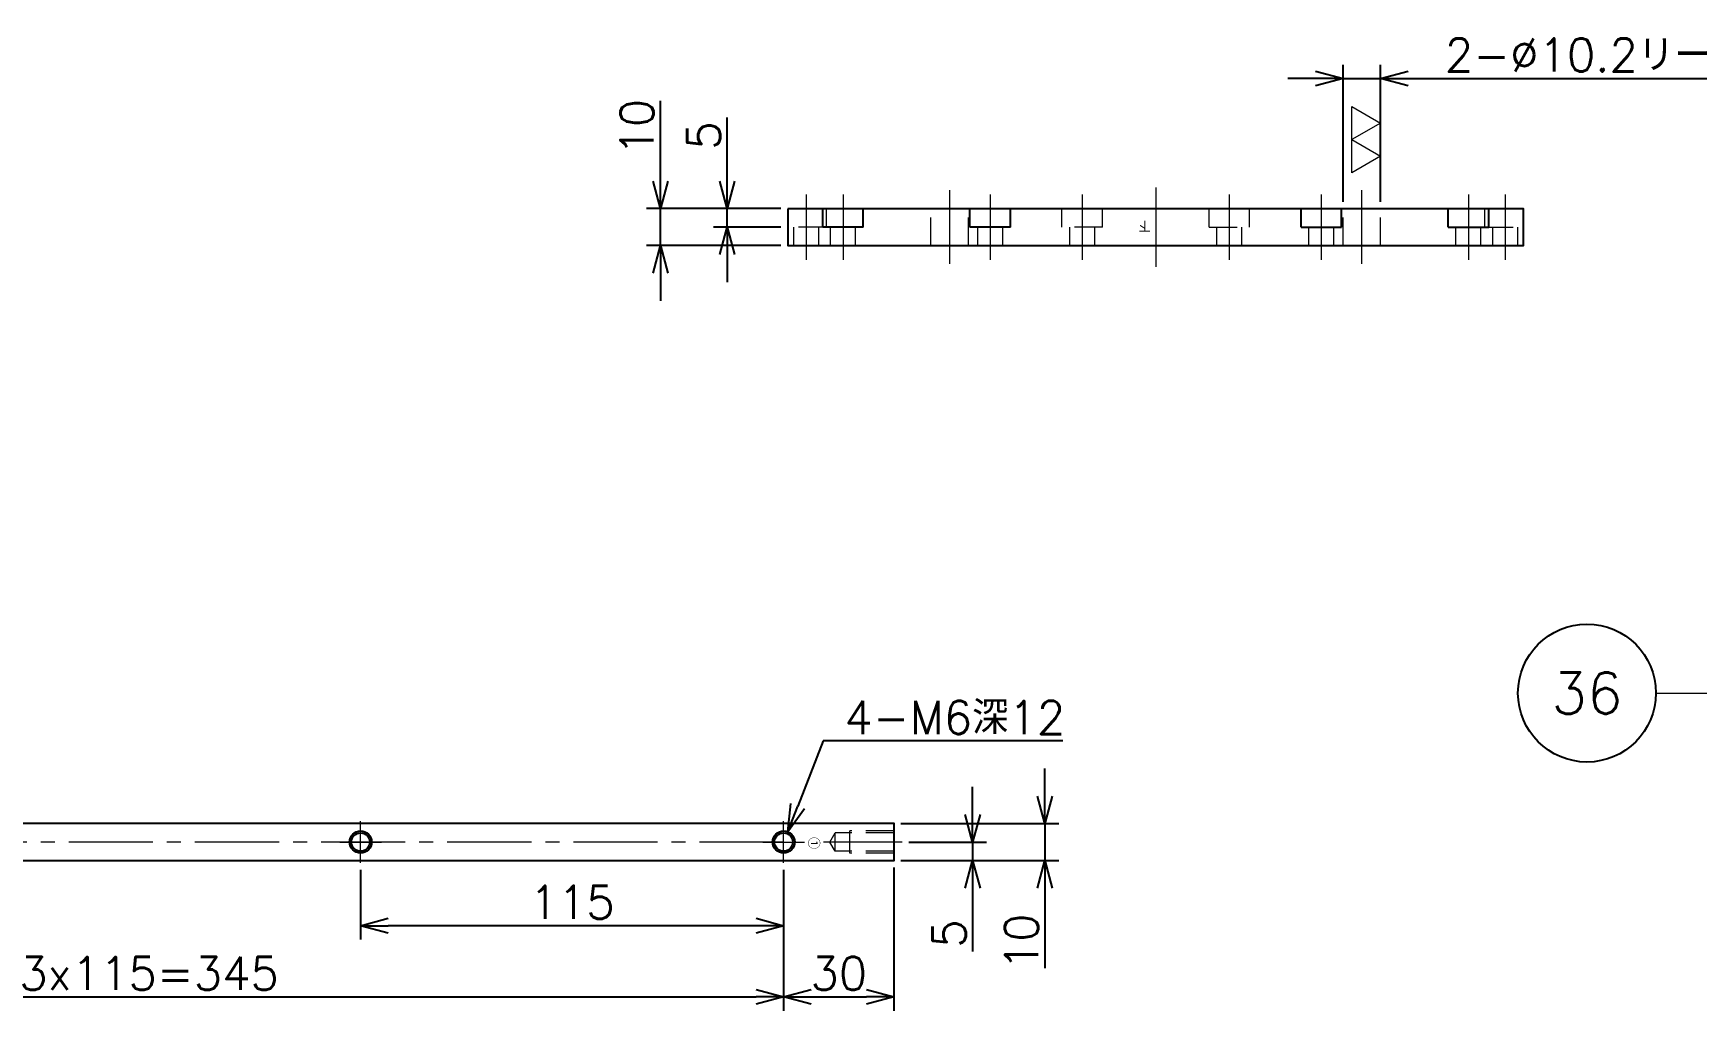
# Model space of a CAD drawing. Header units: millimetres. Extents: x 0 to 1764, y -17 to 1242.
# Drawn here: x 569.1 to 1021.3, y 600.3 to 865.8 of the extents above; entities that cross this region are included whole.
import ezdxf
from ezdxf.entities.mleader import LeaderData, LeaderLine
from ezdxf.enums import TextEntityAlignment as Align
from ezdxf.math import Vec2, Vec3

# ---------------------------------------------------------------- set-up
doc = ezdxf.new("R2010")
doc.units = ezdxf.units.MM
doc.header["$LTSCALE"] = 1.2
doc.header["$PDMODE"] = 99
doc.header["$PDSIZE"] = 1
doc.linetypes.add('CENTER2', pattern=[28.575, 19.05, -3.175, 3.175, -3.175])
doc.linetypes.add('HIDDEN', pattern=[9.525, 6.35, -3.175])
for name, color, linetype, lineweight in [('04_HIDDEN', 2, 'HIDDEN', 13), ('05_CENTER', 4, 'CENTER2', 13), ('08_DIM', 3, 'Continuous', 13)]:
    doc.layers.add(name, color=color, linetype=linetype, lineweight=lineweight)
doc.layers.add('10_DRAFT', color=8, linetype='Continuous', lineweight=0, plot=False)
doc.styles.add('KSS_TXT', font='txt.shx', dxfattribs={"bigfont": 'extfont2.shx'})
doc.styles.get("Standard").update_dxf_attribs({"font": 'txt.shx', "bigfont": 'extfont2.shx'})
doc.dimstyles.new('KSS_DIM', dxfattribs={"dimscale": 3, "dimtxt": 3, "dimasz": 2.5, "dimexe": 1.25, "dimexo": 0.625, "dimtad": 1, "dimdsep": 46, "dimtxsty": 'KSS_TXT', "dimblk": 'OPEN30', "dimcen": 0, "dimazin": 2, "dimtfac": 0.75, "dimtmove": 0, "dimatfit": 3, "dimldrblk": 'OPEN30', "dimfxl": 1.25, "dimtolj": 1, "dimarcsym": 0})
doc.dimstyles.new('KSS_DIM$3', dxfattribs={"dimscale": 3, "dimtxt": 3, "dimasz": 2.5, "dimexe": 1.25, "dimexo": 0.625, "dimtad": 1, "dimtih": 1, "dimtoh": 1, "dimdsep": 46, "dimtxsty": 'KSS_TXT', "dimblk": 'OPEN30', "dimcen": 0, "dimazin": 2, "dimtfac": 0.75, "dimtofl": 0, "dimtmove": 0, "dimatfit": 3, "dimldrblk": 'OPEN30', "dimfxl": 1.25, "dimtolj": 1, "dimarcsym": 0})

# ---------------------------------------------------------------- blocks, each defined once
blk = doc.blocks.new('M6tz_1')
at = {"color": 0}
for radius in [3, 2.5]:
    blk.add_circle((0, 0), radius, dxfattribs=at)
at = {"layer": '05_CENTER'}
for p, q in [((0, -5.68), (0, 5.68)), ((5.68, 0), (-5.68, 0))]:
    blk.add_line(p, q, dxfattribs=at)
blk = doc.blocks.new('_Open30')
at = {"color": 0, "linetype": 'ByBlock', "lineweight": -2}
for p, q in [((-1, 0.268), (0, 0)), ((0, 0), (-1, -0.268)), ((0, 0), (-1, 0))]:
    blk.add_line(p, q, dxfattribs=at)
blk = doc.blocks.new('*D210')
at = {"layer": '08_DIM', "color": 0, "lineweight": -2, "transparency": 16777216}
for p, q in [((757.76, 825.7), (757.76, 842.95)), ((772.38, 818.2), (754.01, 818.2)), ((757.76, 813.2), (757.76, 818.2)), ((772.38, 813.2), (754.01, 813.2)), ((757.76, 805.7), (757.76, 798.2))]:
    blk.add_line(p, q, dxfattribs=at)
at = {"layer": 'Defpoints', "color": 0, "transparency": 16777216}
for p in [(757.76, 818.2), (774.26, 818.2), (774.26, 813.2)]:
    blk.add_point(p, dxfattribs=at)
at = {"layer": '08_DIM', "color": 0, "lineweight": -2, "transparency": 16777216, "xscale": 7.5, "yscale": 7.5, "zscale": 7.5}
for p, rotation in [((757.76, 818.2), 270), ((757.76, 813.2), 90)]:
    blk.add_blockref('_Open30', p, dxfattribs=dict(at, rotation=rotation))
at = {"layer": '08_DIM', "color": 0, "transparency": 16777216, "insert": (751.38, 838.07), "char_height": 9, "attachment_point": 5, "rotation": 90, "style": 'KSS_TXT'}
blk.add_mtext('\\A1;5', dxfattribs=at)
blk = doc.blocks.new('*D211')
at = {"layer": '08_DIM', "color": 0, "lineweight": -2, "transparency": 16777216}
for p, q in [((739.61, 825.7), (739.61, 847.45)), ((772.38, 818.2), (735.86, 818.2)), ((739.61, 808.2), (739.61, 818.2)), ((772.38, 808.2), (735.86, 808.2)), ((739.61, 800.7), (739.61, 793.2))]:
    blk.add_line(p, q, dxfattribs=at)
at = {"layer": 'Defpoints', "color": 0, "transparency": 16777216}
for p in [(739.61, 818.2), (774.26, 818.2), (774.26, 808.2)]:
    blk.add_point(p, dxfattribs=at)
at = {"layer": '08_DIM', "color": 0, "lineweight": -2, "transparency": 16777216, "xscale": 7.5, "yscale": 7.5, "zscale": 7.5}
for p, rotation in [((739.61, 818.2), 270), ((739.61, 808.2), 90)]:
    blk.add_blockref('_Open30', p, dxfattribs=dict(at, rotation=rotation))
at = {"layer": '08_DIM', "color": 0, "transparency": 16777216, "insert": (733.24, 840.32), "char_height": 9, "attachment_point": 5, "rotation": 90, "style": 'KSS_TXT'}
blk.add_mtext('\\A1;10', dxfattribs=at)
blk = doc.blocks.new('*D209')
at = {"layer": '08_DIM', "color": 0, "lineweight": -2, "transparency": 16777216}
for p, q in [((925.16, 820.07), (925.16, 857.31)), ((935.36, 820.07), (935.36, 857.31)), ((917.66, 853.56), (910.16, 853.56)), ((925.16, 853.56), (935.36, 853.56)), ((942.86, 853.56), (1047.41, 853.56))]:
    blk.add_line(p, q, dxfattribs=at)
at = {"layer": 'Defpoints', "color": 0, "transparency": 16777216}
for p in [(935.36, 853.56), (925.16, 818.2), (935.36, 818.2)]:
    blk.add_point(p, dxfattribs=at)
at = {"layer": '08_DIM', "color": 0, "lineweight": -2, "transparency": 16777216, "xscale": 7.5, "yscale": 7.5, "zscale": 7.5}
blk.add_blockref('_Open30', (925.16, 853.56), dxfattribs=at)
at = {"layer": '08_DIM', "color": 0, "lineweight": -2, "transparency": 16777216, "xscale": 7.5, "yscale": 7.5, "zscale": 7.5, "rotation": 180}
blk.add_blockref('_Open30', (935.36, 853.56), dxfattribs=at)
at = {"layer": '08_DIM', "color": 0, "transparency": 16777216, "insert": (998.88, 859.94), "char_height": 9, "attachment_point": 5, "style": 'KSS_TXT'}
blk.add_mtext('\\A1;2-%%C10.2リーマ穴', dxfattribs=at)
blk = doc.blocks.new('p1ba02')
for p, q in [((-1.5, 2.6), (1.5, 2.6)), ((0, 0), (-1.5, 2.6)), ((1.5, 2.6), (0, 0)), ((3, 0), (1.5, 2.6)), ((1.5, 2.6), (4.5, 2.6)), ((4.5, 2.6), (3, 0))]:
    blk.add_line(p, q)
blk = doc.blocks.new('*D223')
at = {"layer": '08_DIM', "color": 0, "lineweight": -2, "transparency": 16777216}
for p, q in [((658.1, 638.58), (658.1, 619.64)), ((773.1, 638.58), (773.1, 619.64)), ((765.6, 623.39), (665.6, 623.39))]:
    blk.add_line(p, q, dxfattribs=at)
at = {"layer": 'Defpoints', "color": 0, "transparency": 16777216}
for p in [(658.1, 640.45), (773.1, 640.45), (658.1, 623.39)]:
    blk.add_point(p, dxfattribs=at)
at = {"layer": '08_DIM', "color": 0, "lineweight": -2, "transparency": 16777216, "xscale": 7.5, "yscale": 7.5, "zscale": 7.5, "rotation": 180}
blk.add_blockref('_Open30', (658.1, 623.39), dxfattribs=at)
at = {"layer": '08_DIM', "color": 0, "lineweight": -2, "transparency": 16777216, "xscale": 7.5, "yscale": 7.5, "zscale": 7.5}
blk.add_blockref('_Open30', (773.1, 623.39), dxfattribs=at)
at = {"layer": '08_DIM', "color": 0, "transparency": 16777216, "insert": (715.6, 629.76), "char_height": 9, "attachment_point": 5, "style": 'KSS_TXT'}
blk.add_mtext('\\A1;115', dxfattribs=at)
blk = doc.blocks.new('*D224')
at = {"layer": '08_DIM', "color": 0, "lineweight": -2, "transparency": 16777216}
for p, q in [((428.1, 638.58), (428.1, 600.3)), ((773.1, 638.58), (773.1, 600.3)), ((435.6, 604.05), (765.6, 604.05))]:
    blk.add_line(p, q, dxfattribs=at)
at = {"layer": 'Defpoints', "color": 0, "transparency": 16777216}
for p in [(428.1, 640.45), (773.1, 640.45), (773.1, 604.05)]:
    blk.add_point(p, dxfattribs=at)
at = {"layer": '08_DIM', "color": 0, "lineweight": -2, "transparency": 16777216, "xscale": 7.5, "yscale": 7.5, "zscale": 7.5, "rotation": 180}
blk.add_blockref('_Open30', (428.1, 604.05), dxfattribs=at)
at = {"layer": '08_DIM', "color": 0, "lineweight": -2, "transparency": 16777216, "xscale": 7.5, "yscale": 7.5, "zscale": 7.5}
blk.add_blockref('_Open30', (773.1, 604.05), dxfattribs=at)
at = {"layer": '08_DIM', "color": 0, "transparency": 16777216, "insert": (600.6, 610.43), "char_height": 9, "attachment_point": 5, "style": 'KSS_TXT'}
blk.add_mtext('\\A1;3x115=345', dxfattribs=at)
blk = doc.blocks.new('*D225')
at = {"layer": '08_DIM', "color": 0, "lineweight": -2, "transparency": 16777216}
for p, q in [((773.1, 638.58), (773.1, 600.3)), ((803.1, 639.25), (803.1, 600.3)), ((780.6, 604.05), (795.6, 604.05))]:
    blk.add_line(p, q, dxfattribs=at)
at = {"layer": 'Defpoints', "color": 0, "transparency": 16777216}
for p in [(773.1, 640.45), (803.1, 641.13), (803.1, 604.05)]:
    blk.add_point(p, dxfattribs=at)
at = {"layer": '08_DIM', "color": 0, "lineweight": -2, "transparency": 16777216, "xscale": 7.5, "yscale": 7.5, "zscale": 7.5, "rotation": 180}
blk.add_blockref('_Open30', (773.1, 604.05), dxfattribs=at)
at = {"layer": '08_DIM', "color": 0, "lineweight": -2, "transparency": 16777216, "xscale": 7.5, "yscale": 7.5, "zscale": 7.5}
blk.add_blockref('_Open30', (803.1, 604.05), dxfattribs=at)
at = {"layer": '08_DIM', "color": 0, "transparency": 16777216, "insert": (788.1, 610.43), "char_height": 9, "attachment_point": 5, "style": 'KSS_TXT'}
blk.add_mtext('\\A1;30', dxfattribs=at)
blk = doc.blocks.new('*D231')
at = {"layer": '08_DIM', "color": 0, "lineweight": -2, "transparency": 16777216}
for p, q in [((824.47, 653.63), (824.47, 661.13)), ((807.17, 646.13), (828.22, 646.13)), ((824.47, 646.13), (824.47, 641.13)), ((804.98, 641.13), (828.22, 641.13)), ((824.47, 633.63), (824.47, 616.38))]:
    blk.add_line(p, q, dxfattribs=at)
at = {"layer": 'Defpoints', "color": 0, "transparency": 16777216}
for p in [(805.3, 646.13), (803.1, 641.13), (824.47, 641.13)]:
    blk.add_point(p, dxfattribs=at)
at = {"layer": '08_DIM', "color": 0, "lineweight": -2, "transparency": 16777216, "xscale": 7.5, "yscale": 7.5, "zscale": 7.5}
for p, rotation in [((824.47, 646.13), 270), ((824.47, 641.13), 90)]:
    blk.add_blockref('_Open30', p, dxfattribs=dict(at, rotation=rotation))
at = {"layer": '08_DIM', "color": 0, "transparency": 16777216, "insert": (818.09, 621.25), "char_height": 9, "attachment_point": 5, "rotation": 90, "style": 'KSS_TXT'}
blk.add_mtext('\\A1;5', dxfattribs=at)
blk = doc.blocks.new('*D232')
at = {"layer": '08_DIM', "color": 0, "lineweight": -2, "transparency": 16777216}
for p, q in [((844.12, 658.63), (844.12, 666.13)), ((804.98, 651.13), (847.87, 651.13)), ((844.12, 651.13), (844.12, 641.13)), ((804.98, 641.13), (847.87, 641.13)), ((844.12, 633.63), (844.12, 611.88))]:
    blk.add_line(p, q, dxfattribs=at)
at = {"layer": 'Defpoints', "color": 0, "transparency": 16777216}
for p in [(803.1, 651.13), (803.1, 641.13), (844.12, 641.13)]:
    blk.add_point(p, dxfattribs=at)
at = {"layer": '08_DIM', "color": 0, "lineweight": -2, "transparency": 16777216, "xscale": 7.5, "yscale": 7.5, "zscale": 7.5}
for p, rotation in [((844.12, 651.13), 270), ((844.12, 641.13), 90)]:
    blk.add_blockref('_Open30', p, dxfattribs=dict(at, rotation=rotation))
at = {"layer": '08_DIM', "color": 0, "transparency": 16777216, "insert": (837.75, 619), "char_height": 9, "attachment_point": 5, "rotation": 90, "style": 'KSS_TXT'}
blk.add_mtext('\\A1;10', dxfattribs=at)
blk = doc.blocks.new('*D233')
at = {"layer": '08_DIM', "color": 0, "lineweight": -2, "transparency": 16777216}
for p, q in [((783.87, 673.59), (776.94, 655.9)), ((849.04, 673.59), (783.87, 673.59))]:
    blk.add_line(p, q, dxfattribs=at)
at = {"layer": 'Defpoints', "color": 0, "transparency": 16777216}
for p in [(774.2, 648.92), (772.01, 643.33)]:
    blk.add_point(p, dxfattribs=at)
at = {"layer": '08_DIM', "color": 0, "lineweight": -2, "transparency": 16777216, "xscale": 7.5, "yscale": 7.5, "zscale": 7.5, "rotation": 248.5937221556894}
blk.add_blockref('_Open30', (774.2, 648.92), dxfattribs=at)
at = {"layer": '08_DIM', "color": 0, "transparency": 16777216, "insert": (819.64, 679.96), "char_height": 9, "attachment_point": 5, "style": 'KSS_TXT'}
blk.add_mtext('\\A1;4-M6深12', dxfattribs=at)
blk = doc.blocks.new('AM_BALLOON1')
at = {"transparency": 16777216}
blk.add_circle((0, 0), 5, dxfattribs=at)
blk.add_attdef('B_NUMBER', text='', height=3, dxfattribs=at).set_placement((0, 0), align=Align.MIDDLE_CENTER)
blk = doc.blocks.new('_OPEN')
at = {"color": 0, "linetype": 'ByBlock'}
for p, q in [((-1, 0.167), (0, 0)), ((0, 0), (-1, -0.167)), ((0, 0), (-1, 0))]:
    blk.add_line(p, q, dxfattribs=at)

msp = doc.modelspace()

# ---------------------------------------------------------------- linework, layer by layer
at = {"color": 0}
for p, q in [((783.756, 813.195), (783.756, 818.195)), ((794.756, 813.195), (794.756, 818.195)), ((823.756, 813.195), (823.756, 818.195)), ((834.756, 813.195), (834.756, 818.195)), ((913.756, 813.195), (913.756, 818.195)), ((924.756, 813.195), (924.756, 818.195)), ((953.756, 813.195), (953.756, 818.195)), ((964.756, 813.195), (964.756, 818.195)), ((794.756, 813.195), (783.756, 813.195)), ((834.756, 813.195), (823.756, 813.195)), ((913.756, 813.195), (924.756, 813.195)), ((953.756, 813.195), (964.756, 813.195))]:
    msp.add_line(p, q, dxfattribs=at)
for points in [[(774.256, 818.195), (774.256, 808.195), (974.256, 808.195), (974.256, 818.195)], [(398.104, 651.126), (398.104, 641.126), (803.104, 641.126), (803.104, 651.126)]]:
    msp.add_lwpolyline(points, close=True, dxfattribs=at)
at = {"layer": '04_HIDDEN'}
for p, q in [((784.756, 813.195), (784.756, 818.195)), ((813.156, 808.195), (813.156, 818.195)), ((823.356, 808.195), (823.356, 818.195)), ((925.156, 808.195), (925.156, 818.195)), ((935.356, 808.195), (935.356, 818.195)), ((963.756, 813.195), (963.756, 818.195)), ((784.756, 813.195), (774.256, 813.195)), ((775.856, 808.195), (775.856, 813.195)), ((782.656, 808.195), (782.656, 813.195)), ((963.756, 813.195), (974.256, 813.195)), ((965.856, 808.195), (965.856, 813.195)), ((972.656, 808.195), (972.656, 813.195)), ((785.661, 646.126), (787.104, 648.626)), ((803.104, 648.626), (787.104, 648.626)), ((787.104, 643.626), (787.104, 648.626)), ((791.104, 643.126), (791.104, 649.126)), ((803.104, 649.126), (791.104, 649.126)), ((787.104, 643.626), (785.661, 646.126)), ((803.104, 643.626), (787.104, 643.626)), ((803.104, 643.126), (791.104, 643.126))]:
    msp.add_line(p, q, dxfattribs=at)
at = {"layer": '04_HIDDEN', "color": 9}
for p, q in [((848.756, 813.195), (848.756, 818.195)), ((859.756, 813.195), (859.756, 818.195)), ((888.756, 813.195), (888.756, 818.195)), ((899.756, 813.195), (899.756, 818.195)), ((785.856, 808.195), (785.856, 813.195)), ((792.656, 808.195), (792.656, 813.195)), ((825.856, 808.195), (825.856, 813.195)), ((832.656, 808.195), (832.656, 813.195)), ((859.756, 813.195), (848.756, 813.195)), ((850.856, 808.195), (850.856, 813.195)), ((857.656, 808.195), (857.656, 813.195)), ((888.756, 813.195), (899.756, 813.195)), ((890.856, 808.195), (890.856, 813.195)), ((897.656, 808.195), (897.656, 813.195)), ((915.856, 808.195), (915.856, 813.195)), ((922.656, 808.195), (922.656, 813.195)), ((955.856, 808.195), (955.856, 813.195)), ((962.656, 808.195), (962.656, 813.195))]:
    msp.add_line(p, q, dxfattribs=at)
at = {"layer": '05_CENTER'}
for p, q in [((818.256, 803.195), (818.256, 823.195)), ((874.256, 823.968), (874.256, 802.423)), ((930.256, 803.195), (930.256, 823.195)), ((779.256, 822.054), (779.256, 804.336)), ((969.256, 822.054), (969.256, 804.336)), ((773.104, 646.126), (428.104, 646.126)), ((805.298, 646.126), (783.923, 646.126))]:
    msp.add_line(p, q, dxfattribs=at)
at = {"layer": '05_CENTER', "color": 9}
for p, q in [((789.256, 822.054), (789.256, 804.336)), ((829.256, 822.054), (829.256, 804.336)), ((854.256, 822.054), (854.256, 804.336)), ((894.256, 822.054), (894.256, 804.336)), ((919.256, 822.054), (919.256, 804.336)), ((959.256, 822.054), (959.256, 804.336))]:
    msp.add_line(p, q, dxfattribs=at)
at = {"layer": '08_DIM'}
msp.add_line((1010.245, 686.589), (1137.799, 686.589), dxfattribs=at)
at = {"layer": '10_DRAFT'}
msp.add_line((874.256, 818.195), (874.256, 808.195), dxfattribs=at)

# ---------------------------------------------------------------- block references
at = {"rotation": 270}
for p in [(658.104, 646.126), (773.104, 646.126)]:
    msp.add_blockref('M6tz_1', p, dxfattribs=at)
at = {"layer": '08_DIM', "xscale": 3, "yscale": 3, "zscale": 3, "rotation": 90}
msp.add_blockref('p1ba02', (935.356, 832.451), dxfattribs=at)

# ---------------------------------------------------------------- texts
at = {"layer": '10_DRAFT', "style": 'KSS_TXT'}
for s, rotation, p in [('下', 180, (872.873, 814.985)), ('①', 270, (779.754, 647.49))]:
    msp.add_text(s, height=3, rotation=rotation, dxfattribs=at).set_placement(p)

# ---------------------------------------------------------------- dimensions: what is measured, and where the dimension line sits
at = {"layer": '08_DIM'}
for base, p1, p2, text, picture, middle in [((935.356, 853.561), (925.156, 818.195), (935.356, 818.195), '2-%%C<>リーマ穴', '*D209', (998.881, 859.936)), ((773.104, 604.052), (428.104, 640.45), (773.104, 640.45), '3x115=<>', '*D224', (600.604, 610.427))]:
    dim = msp.add_linear_dim(base=base, p1=p1, p2=p2, text=text, dimstyle='KSS_DIM', override={"dimarcsym": 1}, dxfattribs=at)
    dim.commit()
    dim.dimension.update_dxf_attribs({"geometry": picture, "text_midpoint": middle})
for base, p1, p2, angle, picture, middle in [((739.613, 818.195), (774.256, 808.195), (774.256, 818.195), 90, '*D211', (733.238, 840.32)), ((757.758, 818.195), (774.256, 813.195), (774.256, 818.195), 90, '*D210', (751.383, 838.07)), ((844.122, 641.126), (803.104, 651.126), (803.104, 641.126), 90, '*D232', (837.747, 619.001)), ((824.465, 641.126), (805.298, 646.126), (803.104, 641.126), 90, '*D231', (818.09, 621.251)), ((658.104, 623.385), (773.104, 640.45), (658.104, 640.45), 180, '*D223', (715.604, 629.76)), ((803.104, 604.052), (773.104, 640.45), (803.104, 641.126), 180, '*D225', (788.104, 610.427))]:
    dim = msp.add_linear_dim(base=base, p1=p1, p2=p2, angle=angle, dimstyle='KSS_DIM', override={"dimarcsym": 1}, dxfattribs=at)
    dim.commit()
    dim.dimension.update_dxf_attribs({"geometry": picture, "text_midpoint": middle})
dim = msp.add_diameter_dim_2p(p1=(772.009, 643.333), p2=(774.199, 648.919), text='4-M<>深12', dimstyle='KSS_DIM$3', override={"dimpost": '<>', "dimtix": 1, "dimarcsym": 1}, dxfattribs=at)
dim.commit()
dim.dimension.update_dxf_attribs({"geometry": '*D233', "text_midpoint": (819.645, 673.586), "dimtype": 163})

# ---------------------------------------------------------------- leaders
ml = msp.add_multileader_block('Standard', dxfattribs=at)
ml.set_content('AM_BALLOON1', color=256, scale=3.75)
ml.set_attribute('B_NUMBER', '36', width=0)
ml.set_leader_properties(color=256, linetype='ByLayer', lineweight=-1)
ml.set_arrow_properties(name='OPEN')
ml.build(insert=Vec2(0, 0))
ml.multileader.update_dxf_attribs({"leader_type": 0, "has_dogleg": 0, "text_right_attachment_type": 6, "dogleg_length": 0, "arrow_head_size": 7.5, "scale": 2.5, "block_connection_type": 1})
ctx = ml.context
ctx.base_point, ctx.scale, ctx.char_height, ctx.arrow_head_size, ctx.landing_gap_size, ctx.plane_origin = Vec3(991.473, 686.604), 2.5, 15, 7.5, 7.5, Vec3(991.473, 686.604)
ctx.right_attachment, ctx.attachment_type = 6, 1
ctx.block.insert = Vec3(991.473, 686.604)

doc.saveas('drawing.dxf')
